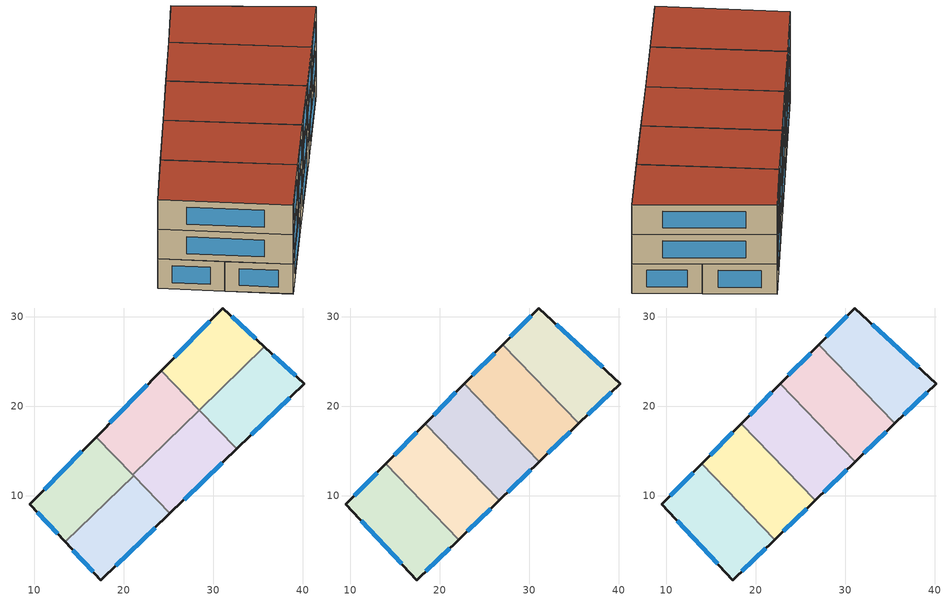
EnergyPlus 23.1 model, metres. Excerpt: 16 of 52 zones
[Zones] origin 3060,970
f98b6f3f419951e0_F6_dwelling_0
 floor to f98b6f3f419951e0_F5_dwelling_0 (EU_floor_Construction): 16.88,16.57 21.08,12.23 13.43,4.84 9.49,9.04 z18
 wall outside (EU_wall_Construction): 16.89,16.57 9.49,9.04 13.43,4.84 z18:21
 wall to f98b6f3f419951e0_F6_dwelling_1 (EU_wall_Construction): 13.43,4.84 21.08,12.23 z18:21
 wall to f98b6f3f419951e0_F6_dwelling_2 (EU_wall_Construction): 20.97,12.34 16.89,16.57 z18:21
 wall to f98b6f3f419951e0_F6_dwelling_3 (EU_wall_Construction): 21.08,12.23 20.97,12.34 z18:21
 window (EU_Window_Construction): 10.33,8.14 12.59,5.74 / 15.3,14.96 11.07,10.65 z18.64:20.36
f98b6f3f419951e0_F6_dwelling_1
 floor to f98b6f3f419951e0_F5_dwelling_1 (EU_floor_Construction): 21.08,12.23 25.14,8.02 17.44,0.58 13.43,4.84 z18
 wall outside (EU_wall_Construction): 13.43,4.84 17.44,0.58 25.14,8.02 z18:21
 wall to f98b6f3f419951e0_F6_dwelling_3 (EU_wall_Construction): 25.14,8.02 21.08,12.23 z18:21
 window (EU_Window_Construction): 19.09,2.17 23.49,6.43 / 14.29,3.93 16.58,1.49 z18.64:20.36
f98b6f3f419951e0_F6_dwelling_2
 floor to f98b6f3f419951e0_F5_dwelling_2 (EU_floor_Construction): 24.17,23.98 28.44,19.56 20.97,12.34 16.88,16.57 z18
 wall outside (EU_wall_Construction): 24.17,23.98 16.89,16.57 z18:21
 wall to f98b6f3f419951e0_F6_dwelling_4 (EU_wall_Construction): 28.41,19.59 24.17,23.98 z18:21
 wall to f98b6f3f419951e0_F6_dwelling_3 (EU_wall_Construction): 20.97,12.34 28.44,19.56 z18:21
 wall to f98b6f3f419951e0_F6_dwelling_5 (EU_wall_Construction): 28.44,19.56 28.41,19.59 z18:21
 window (EU_Window_Construction): 22.61,22.39 18.44,18.16 z18.64:20.36
f98b6f3f419951e0_F6_dwelling_3
 floor to f98b6f3f419951e0_F5_dwelling_3 (EU_floor_Construction): 28.44,19.56 32.61,15.24 25.14,8.02 20.97,12.34 z18
 wall outside (EU_wall_Construction): 25.14,8.02 32.61,15.24 z18:21
 wall to f98b6f3f419951e0_F6_dwelling_5 (EU_wall_Construction): 32.61,15.24 28.44,19.56 z18:21
 window (EU_Window_Construction): 26.74,9.57 31.01,13.7 z18.64:20.36
f98b6f3f419951e0_F6_dwelling_4
 floor to f98b6f3f419951e0_F5_dwelling_4 (EU_floor_Construction): 35.73,26.66 28.41,19.59 24.17,23.98 31.06,31 z18
 wall outside (EU_wall_Construction): 35.73,26.66 31.06,31 24.17,23.98 z18:21
 wall to f98b6f3f419951e0_F6_dwelling_5 (EU_wall_Construction): 28.41,19.59 35.73,26.66 z18:21
 window (EU_Window_Construction): 29.59,29.5 25.64,25.49 / 34.73,27.59 32.06,30.07 z18.64:20.36
f98b6f3f419951e0_F6_dwelling_5
 floor to f98b6f3f419951e0_F5_dwelling_5 (EU_floor_Construction): 40.16,22.53 32.61,15.24 28.41,19.59 35.73,26.66 z18
 wall outside (EU_wall_Construction): 32.61,15.24 40.16,22.53 35.73,26.66 z18:21
 window (EU_Window_Construction): 39.21,23.42 36.68,25.77 / 34.23,16.8 38.54,20.97 z18.64:20.36
f98b6f3f419951e0_F7_dwelling_0
 floor to f98b6f3f419951e0_F6_dwelling_4 (EU_floor_Construction): 35.73,26.66 31.36,22.43 27.04,26.9 31.06,31 z21
 floor to f98b6f3f419951e0_F6_dwelling_5 (EU_floor_Construction): 40.16,22.53 35.56,18.09 31.36,22.43 35.73,26.66 z21
 wall outside (EU_wall_Construction): 35.56,18.09 40.16,22.53 31.06,31 27.04,26.9 z21:24
 wall to f98b6f3f419951e0_F7_dwelling_1 (EU_wall_Construction): 27.04,26.9 35.56,18.09 z21:24
 window (EU_Window_Construction): 30.2,30.12 27.9,27.78 / 38.21,24.35 33.01,29.19 / 36.54,19.04 39.17,21.58 z21.64:23.36
f98b6f3f419951e0_F7_dwelling_1
 floor to f98b6f3f419951e0_F6_dwelling_4 (EU_floor_Construction): 29.26,24.6 31.36,22.43 28.41,19.59 24.91,23.21 z21; 27.04,26.9 29.26,24.6 24.91,23.21 24.17,23.98 z21
 floor to f98b6f3f419951e0_F6_dwelling_5 (EU_floor_Construction): 31.36,22.43 35.56,18.09 32.61,15.24 28.41,19.59 z21
 floor to f98b6f3f419951e0_F6_dwelling_2 (EU_floor_Construction): 24.91,23.21 28.44,19.56 26.96,18.13 22.72,22.51 z21; 24.17,23.98 24.91,23.21 22.72,22.51 z21
 floor to f98b6f3f419951e0_F6_dwelling_3 (EU_floor_Construction): 28.44,19.56 31.13,13.81 26.96,18.13 z21; 28.44,19.56 32.61,15.24 31.13,13.81 z21
 wall outside (EU_wall_Construction): 31.13,13.81 35.56,18.09 / 27.04,26.9 22.72,22.51 z21:24
 wall to f98b6f3f419951e0_F7_dwelling_2 (EU_wall_Construction): 22.72,22.51 31.13,13.81 z21:24
 window (EU_Window_Construction): 32.08,14.73 34.61,17.17 / 26.11,25.96 23.65,23.45 z21.64:23.36
f98b6f3f419951e0_F7_dwelling_2
 floor to f98b6f3f419951e0_F6_dwelling_2 (EU_floor_Construction): 22.72,22.51 26.96,18.13 22.47,13.8 18.35,18.07 z21
 floor to f98b6f3f419951e0_F6_dwelling_3 (EU_floor_Construction): 26.96,18.13 31.13,13.81 26.65,9.48 22.47,13.8 z21
 wall outside (EU_wall_Construction): 26.65,9.48 31.13,13.81 / 22.72,22.51 18.35,18.07 z21:24
 wall to f98b6f3f419951e0_F7_dwelling_3 (EU_wall_Construction): 18.36,18.07 26.65,9.48 z21:24
 window (EU_Window_Construction): 27.61,10.41 30.17,12.88 / 21.79,21.56 19.29,19.02 z21.64:23.36
f98b6f3f419951e0_F7_dwelling_3
 floor to f98b6f3f419951e0_F6_dwelling_0 (EU_floor_Construction): 16.89,16.57 21.08,12.23 18.04,9.3 13.93,13.56 z21
 floor to f98b6f3f419951e0_F6_dwelling_1 (EU_floor_Construction): 21.08,12.23 25.14,8.02 22.1,5.09 18.04,9.3 z21
 floor to f98b6f3f419951e0_F6_dwelling_2 (EU_floor_Construction): 18.35,18.07 22.47,13.8 20.97,12.34 16.89,16.57 z21
 floor to f98b6f3f419951e0_F6_dwelling_3 (EU_floor_Construction): 26.65,9.48 25.14,8.02 21.08,12.23 z21; 22.47,13.8 26.65,9.48 21.08,12.23 20.97,12.34 z21
 wall outside (EU_wall_Construction): 22.1,5.09 26.65,9.48 / 18.35,18.07 13.92,13.56 z21:24
 wall to f98b6f3f419951e0_F7_dwelling_4 (EU_wall_Construction): 13.93,13.56 22.1,5.09 z21:24
 window (EU_Window_Construction): 23.08,6.03 25.68,8.54 / 17.41,17.1 14.87,14.52 z21.64:23.36
f98b6f3f419951e0_F7_dwelling_4
 floor to f98b6f3f419951e0_F6_dwelling_0 (EU_floor_Construction): 13.93,13.56 18.04,9.3 13.43,4.84 9.49,9.04 z21
 floor to f98b6f3f419951e0_F6_dwelling_1 (EU_floor_Construction): 18.04,9.3 22.1,5.09 17.44,0.58 13.43,4.84 z21
 wall outside (EU_wall_Construction): 13.92,13.56 9.49,9.04 17.44,0.58 22.1,5.09 z21:24
 window (EU_Window_Construction): 18.44,1.54 21.1,4.12 / 11.19,7.23 15.73,2.39 / 12.98,12.59 10.44,10.01 z21.64:23.36
f98b6f3f419951e0_F8_dwelling_0
 floor to f98b6f3f419951e0_F7_dwelling_0 (EU_floor_Construction): 40.16,22.53 35.56,18.09 27.04,26.9 31.06,31 z24
 wall outside (EU_wall_Construction): 35.56,18.09 40.16,22.53 31.06,31 27.04,26.9 z24:27
 wall to f98b6f3f419951e0_F8_dwelling_1 (EU_wall_Construction): 27.04,26.9 35.56,18.09 z24:27
 window (EU_Window_Construction): 30.2,30.12 27.9,27.78 / 38.21,24.35 33.01,29.19 / 36.54,19.04 39.17,21.58 z24.64:26.36
 roof outside (EU_roof_Construction): 40.16,22.53 31.06,31 27.04,26.9 35.56,18.09 z27
f98b6f3f419951e0_F8_dwelling_1
 floor to f98b6f3f419951e0_F7_dwelling_1 (EU_floor_Construction): 27.04,26.9 35.56,18.09 31.13,13.81 22.72,22.51 z24
 wall outside (EU_wall_Construction): 31.13,13.81 35.56,18.09 / 27.04,26.9 22.72,22.51 z24:27
 wall to f98b6f3f419951e0_F8_dwelling_2 (EU_wall_Construction): 22.72,22.51 31.13,13.81 z24:27
 window (EU_Window_Construction): 32.08,14.73 34.61,17.17 / 26.11,25.96 23.65,23.45 z24.64:26.36
 roof outside (EU_roof_Construction): 35.56,18.09 27.04,26.9 22.72,22.51 31.13,13.81 z27
f98b6f3f419951e0_F8_dwelling_2
 floor to f98b6f3f419951e0_F7_dwelling_2 (EU_floor_Construction): 22.72,22.51 31.13,13.81 26.65,9.48 18.35,18.07 z24
 wall outside (EU_wall_Construction): 26.65,9.48 31.13,13.81 / 22.72,22.51 18.35,18.07 z24:27
 wall to f98b6f3f419951e0_F8_dwelling_3 (EU_wall_Construction): 18.36,18.07 26.65,9.48 z24:27
 window (EU_Window_Construction): 27.61,10.41 30.17,12.88 / 21.79,21.56 19.29,19.02 z24.64:26.36
 roof outside (EU_roof_Construction): 31.13,13.81 22.72,22.51 18.35,18.07 26.65,9.48 z27
f98b6f3f419951e0_F8_dwelling_3
 floor to f98b6f3f419951e0_F7_dwelling_3 (EU_floor_Construction): 18.35,18.07 26.65,9.48 22.1,5.09 13.92,13.56 z24
 wall outside (EU_wall_Construction): 22.1,5.09 26.65,9.48 / 18.35,18.07 13.92,13.56 z24:27
 wall to f98b6f3f419951e0_F8_dwelling_4 (EU_wall_Construction): 13.93,13.56 22.1,5.09 z24:27
 window (EU_Window_Construction): 23.08,6.03 25.68,8.54 / 17.41,17.1 14.87,14.52 z24.64:26.36
 roof outside (EU_roof_Construction): 26.65,9.48 18.35,18.07 13.92,13.56 22.1,5.09 z27
f98b6f3f419951e0_F8_dwelling_4
 floor to f98b6f3f419951e0_F7_dwelling_4 (EU_floor_Construction): 13.92,13.56 22.1,5.09 17.44,0.58 9.49,9.04 z24
 wall outside (EU_wall_Construction): 13.92,13.56 9.49,9.04 17.44,0.58 22.1,5.09 z24:27
 window (EU_Window_Construction): 18.44,1.54 21.1,4.12 / 11.19,7.23 15.73,2.39 / 12.98,12.59 10.44,10.01 z24.64:26.36
 roof outside (EU_roof_Construction): 22.1,5.09 13.92,13.56 9.49,9.04 17.44,0.58 z27
[Building]
EU S2 Campaign: North Axis=0; Terrain=City; Solar Distribution=FullExterior
[Site:Location]
Yerevan-Zvartnots.Intl.AP: Latitude=40.15; Longitude=44.383; Time Zone=4; Elevation=854
[SizingPeriod:WeatherFileDays]
AnnualSizingPeriod: Begin Month=1; Begin Day of Month=1; End Month=12; End Day of Month=31; Day of Week for Start Day=Monday; Use Weather File Daylight Saving Period=No; Use Weather File Rain and Snow Indicators=No
[MATERIAL]
EU_InternalMass_Material: Roughness=MediumRough; Thickness=0.1; Conductivity=1; Density=1800; Specific Heat=900; Thermal Absorptance=0.9; Solar Absorptance=0.7; Visible Absorptance=0.7
[MATERIAL:NOMASS] Roughness=MediumRough; Thermal Absorptance=0.9; Solar Absorptance=0.7; Visible Absorptance=0.7
Name | Thermal Resistance
EU_wall_NoMass | 1.05043
EU_roof_NoMass | 1.45357
EU_floor_NoMass | 0.478065
[WINDOWMATERIAL:SIMPLEGLAZINGSYSTEM]
EU_Window_SimpleGlazing: UFactor=2.5566; Solar Heat Gain Coefficient=0.75; Visible Transmittance=0.75
[CONSTRUCTION]
EU_wall_Construction: EU_wall_NoMass
EU_roof_Construction: EU_roof_NoMass
EU_floor_Construction: EU_floor_NoMass
EU_Window_Construction: EU_Window_SimpleGlazing
EU_InternalMass_Construction: EU_InternalMass_Material
[ZONE] Type=1; Multiplier=1; Ceiling Height=autocalculate; Floor Area=autocalculate; Part of Total Floor Area=Yes
Name | Volume
f98b6f3f419951e0_F6_dwelling_0 | 187.286
f98b6f3f419951e0_F7_dwelling_0 | 224.748
f98b6f3f419951e0_F8_dwelling_0 | 224.755
f98b6f3f419951e0_F6_dwelling_1 | 187.295
f98b6f3f419951e0_F7_dwelling_1; f98b6f3f419951e0_F7_dwelling_3 | 224.736
f98b6f3f419951e0_F8_dwelling_1 | 224.75
f98b6f3f419951e0_F6_dwelling_2 | 187.296
f98b6f3f419951e0_F7_dwelling_2 | 224.757
f98b6f3f419951e0_F8_dwelling_2 | 224.764
f98b6f3f419951e0_F6_dwelling_3 | 187.282
f98b6f3f419951e0_F8_dwelling_3 | 224.738
f98b6f3f419951e0_F6_dwelling_4 | 187.293
f98b6f3f419951e0_F7_dwelling_4 | 224.761
f98b6f3f419951e0_F8_dwelling_4 | 224.769
f98b6f3f419951e0_F6_dwelling_5 | 187.309
[INTERNALMASS] Construction=EU_InternalMass_Construction
Name | Zone or ZoneList | Surface Area
f98b6f3f419951e0_F6_dwelling_0_EU_InternalMass | f98b6f3f419951e0_F6_dwelling_0 | 62.4288
f98b6f3f419951e0_F6_dwelling_1_EU_InternalMass | f98b6f3f419951e0_F6_dwelling_1 | 62.4314
f98b6f3f419951e0_F6_dwelling_2_EU_InternalMass | f98b6f3f419951e0_F6_dwelling_2 | 62.4319
f98b6f3f419951e0_F6_dwelling_3_EU_InternalMass | f98b6f3f419951e0_F6_dwelling_3 | 62.4273
f98b6f3f419951e0_F6_dwelling_4_EU_InternalMass | f98b6f3f419951e0_F6_dwelling_4 | 62.4311
f98b6f3f419951e0_F6_dwelling_5_EU_InternalMass | f98b6f3f419951e0_F6_dwelling_5 | 62.4363
f98b6f3f419951e0_F7_dwelling_0_EU_InternalMass | f98b6f3f419951e0_F7_dwelling_0 | 74.9182
f98b6f3f419951e0_F7_dwelling_1_EU_InternalMass | f98b6f3f419951e0_F7_dwelling_1 | 74.9168
f98b6f3f419951e0_F7_dwelling_2_EU_InternalMass | f98b6f3f419951e0_F7_dwelling_2 | 74.9213
f98b6f3f419951e0_F7_dwelling_3_EU_InternalMass | f98b6f3f419951e0_F7_dwelling_3 | 74.9128
f98b6f3f419951e0_F7_dwelling_4_EU_InternalMass | f98b6f3f419951e0_F7_dwelling_4 | 74.9228
f98b6f3f419951e0_F8_dwelling_0_EU_InternalMass | f98b6f3f419951e0_F8_dwelling_0 | 74.9182
f98b6f3f419951e0_F8_dwelling_1_EU_InternalMass | f98b6f3f419951e0_F8_dwelling_1 | 74.9168
f98b6f3f419951e0_F8_dwelling_2_EU_InternalMass | f98b6f3f419951e0_F8_dwelling_2 | 74.9213
f98b6f3f419951e0_F8_dwelling_3_EU_InternalMass | f98b6f3f419951e0_F8_dwelling_3 | 74.9128
f98b6f3f419951e0_F8_dwelling_4_EU_InternalMass | f98b6f3f419951e0_F8_dwelling_4 | 74.9228
[OTHEREQUIPMENT] Fuel Type=Electricity; Design Level Calculation Method=Watts/Area; Power per Zone Floor Area=1; Fraction Latent=0; Fraction Radiant=0; Fraction Lost=0; Carbon Dioxide Generation Rate=0; EndUse Subcategory=EU_Step8_InternalGains
Name | Zone or ZoneList or Space or SpaceList | Schedule
EU_Step8_InternalGain_f98b6f3f419951e0_F6_dwelling_0_f000 | f98b6f3f419951e0_F6_dwelling_0 | EU_Step8_GainSchedule_f98b6f3f419951e0_F6_dwelling_0_f000
EU_Step8_InternalGain_f98b6f3f419951e0_F6_dwelling_1_f000 | f98b6f3f419951e0_F6_dwelling_1 | EU_Step8_GainSchedule_f98b6f3f419951e0_F6_dwelling_1_f000
EU_Step8_InternalGain_f98b6f3f419951e0_F6_dwelling_2_f000 | f98b6f3f419951e0_F6_dwelling_2 | EU_Step8_GainSchedule_f98b6f3f419951e0_F6_dwelling_2_f000
EU_Step8_InternalGain_f98b6f3f419951e0_F6_dwelling_3_f000 | f98b6f3f419951e0_F6_dwelling_3 | EU_Step8_GainSchedule_f98b6f3f419951e0_F6_dwelling_3_f000
EU_Step8_InternalGain_f98b6f3f419951e0_F6_dwelling_4_f000 | f98b6f3f419951e0_F6_dwelling_4 | EU_Step8_GainSchedule_f98b6f3f419951e0_F6_dwelling_4_f000
EU_Step8_InternalGain_f98b6f3f419951e0_F6_dwelling_5_f000 | f98b6f3f419951e0_F6_dwelling_5 | EU_Step8_GainSchedule_f98b6f3f419951e0_F6_dwelling_5_f000
EU_Step8_InternalGain_f98b6f3f419951e0_F7_dwelling_0_f000 | f98b6f3f419951e0_F7_dwelling_0 | EU_Step8_GainSchedule_f98b6f3f419951e0_F7_dwelling_0_f000
EU_Step8_InternalGain_f98b6f3f419951e0_F7_dwelling_1_f000 | f98b6f3f419951e0_F7_dwelling_1 | EU_Step8_GainSchedule_f98b6f3f419951e0_F7_dwelling_1_f000
EU_Step8_InternalGain_f98b6f3f419951e0_F7_dwelling_2_f000 | f98b6f3f419951e0_F7_dwelling_2 | EU_Step8_GainSchedule_f98b6f3f419951e0_F7_dwelling_2_f000
EU_Step8_InternalGain_f98b6f3f419951e0_F7_dwelling_3_f000 | f98b6f3f419951e0_F7_dwelling_3 | EU_Step8_GainSchedule_f98b6f3f419951e0_F7_dwelling_3_f000
EU_Step8_InternalGain_f98b6f3f419951e0_F7_dwelling_4_f000 | f98b6f3f419951e0_F7_dwelling_4 | EU_Step8_GainSchedule_f98b6f3f419951e0_F7_dwelling_4_f000
EU_Step8_InternalGain_f98b6f3f419951e0_F8_dwelling_0_f000 | f98b6f3f419951e0_F8_dwelling_0 | EU_Step8_GainSchedule_f98b6f3f419951e0_F8_dwelling_0_f000
EU_Step8_InternalGain_f98b6f3f419951e0_F8_dwelling_1_f000 | f98b6f3f419951e0_F8_dwelling_1 | EU_Step8_GainSchedule_f98b6f3f419951e0_F8_dwelling_1_f000
EU_Step8_InternalGain_f98b6f3f419951e0_F8_dwelling_2_f000 | f98b6f3f419951e0_F8_dwelling_2 | EU_Step8_GainSchedule_f98b6f3f419951e0_F8_dwelling_2_f000
EU_Step8_InternalGain_f98b6f3f419951e0_F8_dwelling_3_f000 | f98b6f3f419951e0_F8_dwelling_3 | EU_Step8_GainSchedule_f98b6f3f419951e0_F8_dwelling_3_f000
EU_Step8_InternalGain_f98b6f3f419951e0_F8_dwelling_4_f000 | f98b6f3f419951e0_F8_dwelling_4 | EU_Step8_GainSchedule_f98b6f3f419951e0_F8_dwelling_4_f000
[ZONEVENTILATION:DESIGNFLOWRATE] Schedule=EU_AlwaysOn; Design Flow Rate Calculation Method=AirChanges/Hour; Air Changes per Hour=0.557805; Ventilation Type=Natural; Fan Pressure Rise=0; Fan Total Efficiency=1; Constant Term Coefficient=1; Temperature Term Coefficient=0; Velocity Term Coefficient=0; Velocity Squared Term Coefficient=0; Minimum Indoor Temperature=-100; Maximum Indoor Temperature=100; Delta Temperature=-100; Minimum Outdoor Temperature=-100; Maximum Outdoor Temperature=100; Maximum Wind Speed=40
Name | Zone or ZoneList or Space or SpaceList
EU_ConstantAir_f98b6f3f419951e0_F6_dwelling_0 | f98b6f3f419951e0_F6_dwelling_0
EU_ConstantAir_f98b6f3f419951e0_F6_dwelling_1 | f98b6f3f419951e0_F6_dwelling_1
EU_ConstantAir_f98b6f3f419951e0_F6_dwelling_2 | f98b6f3f419951e0_F6_dwelling_2
EU_ConstantAir_f98b6f3f419951e0_F6_dwelling_3 | f98b6f3f419951e0_F6_dwelling_3
EU_ConstantAir_f98b6f3f419951e0_F6_dwelling_4 | f98b6f3f419951e0_F6_dwelling_4
EU_ConstantAir_f98b6f3f419951e0_F6_dwelling_5 | f98b6f3f419951e0_F6_dwelling_5
EU_ConstantAir_f98b6f3f419951e0_F7_dwelling_0 | f98b6f3f419951e0_F7_dwelling_0
EU_ConstantAir_f98b6f3f419951e0_F7_dwelling_1 | f98b6f3f419951e0_F7_dwelling_1
EU_ConstantAir_f98b6f3f419951e0_F7_dwelling_2 | f98b6f3f419951e0_F7_dwelling_2
EU_ConstantAir_f98b6f3f419951e0_F7_dwelling_3 | f98b6f3f419951e0_F7_dwelling_3
EU_ConstantAir_f98b6f3f419951e0_F7_dwelling_4 | f98b6f3f419951e0_F7_dwelling_4
EU_ConstantAir_f98b6f3f419951e0_F8_dwelling_0 | f98b6f3f419951e0_F8_dwelling_0
EU_ConstantAir_f98b6f3f419951e0_F8_dwelling_1 | f98b6f3f419951e0_F8_dwelling_1
EU_ConstantAir_f98b6f3f419951e0_F8_dwelling_2 | f98b6f3f419951e0_F8_dwelling_2
EU_ConstantAir_f98b6f3f419951e0_F8_dwelling_3 | f98b6f3f419951e0_F8_dwelling_3
EU_ConstantAir_f98b6f3f419951e0_F8_dwelling_4 | f98b6f3f419951e0_F8_dwelling_4
[HVACTEMPLATE:THERMOSTAT] Constant Heating Setpoint=20; Constant Cooling Setpoint=50
EU_HeatOnly_f98b6f3f419951e0_F0_dwelling_0; EU_HeatOnly_f98b6f3f419951e0_F0_dwelling_1; EU_HeatOnly_f98b6f3f419951e0_F0_dwelling_2; EU_HeatOnly_f98b6f3f419951e0_F0_dwelling_3; EU_HeatOnly_f98b6f3f419951e0_F0_dwelling_4; EU_HeatOnly_f98b6f3f419951e0_F0_dwelling_5; EU_HeatOnly_f98b6f3f419951e0_F1_dwelling_0; EU_HeatOnly_f98b6f3f419951e0_F1_dwelling_1; EU_HeatOnly_f98b6f3f419951e0_F1_dwelling_2; EU_HeatOnly_f98b6f3f419951e0_F1_dwelling_3; EU_HeatOnly_f98b6f3f419951e0_F1_dwelling_4; EU_HeatOnly_f98b6f3f419951e0_F1_dwelling_5; EU_HeatOnly_f98b6f3f419951e0_F2_dwelling_0; EU_HeatOnly_f98b6f3f419951e0_F2_dwelling_1; EU_HeatOnly_f98b6f3f419951e0_F2_dwelling_2; EU_HeatOnly_f98b6f3f419951e0_F2_dwelling_3; EU_HeatOnly_f98b6f3f419951e0_F2_dwelling_4; EU_HeatOnly_f98b6f3f419951e0_F2_dwelling_5; EU_HeatOnly_f98b6f3f419951e0_F3_dwelling_0; EU_HeatOnly_f98b6f3f419951e0_F3_dwelling_1; EU_HeatOnly_f98b6f3f419951e0_F3_dwelling_2; EU_HeatOnly_f98b6f3f419951e0_F3_dwelling_3; EU_HeatOnly_f98b6f3f419951e0_F3_dwelling_4; EU_HeatOnly_f98b6f3f419951e0_F3_dwelling_5; EU_HeatOnly_f98b6f3f419951e0_F4_dwelling_0; EU_HeatOnly_f98b6f3f419951e0_F4_dwelling_1; EU_HeatOnly_f98b6f3f419951e0_F4_dwelling_2; EU_HeatOnly_f98b6f3f419951e0_F4_dwelling_3; EU_HeatOnly_f98b6f3f419951e0_F4_dwelling_4; EU_HeatOnly_f98b6f3f419951e0_F4_dwelling_5; EU_HeatOnly_f98b6f3f419951e0_F5_dwelling_0; EU_HeatOnly_f98b6f3f419951e0_F5_dwelling_1; EU_HeatOnly_f98b6f3f419951e0_F5_dwelling_2; EU_HeatOnly_f98b6f3f419951e0_F5_dwelling_3; EU_HeatOnly_f98b6f3f419951e0_F5_dwelling_4; EU_HeatOnly_f98b6f3f419951e0_F5_dwelling_5; EU_HeatOnly_f98b6f3f419951e0_F6_dwelling_0; EU_HeatOnly_f98b6f3f419951e0_F6_dwelling_1; EU_HeatOnly_f98b6f3f419951e0_F6_dwelling_2; EU_HeatOnly_f98b6f3f419951e0_F6_dwelling_3; EU_HeatOnly_f98b6f3f419951e0_F6_dwelling_4; EU_HeatOnly_f98b6f3f419951e0_F6_dwelling_5; EU_HeatOnly_f98b6f3f419951e0_F7_dwelling_0; EU_HeatOnly_f98b6f3f419951e0_F7_dwelling_1; EU_HeatOnly_f98b6f3f419951e0_F7_dwelling_2; EU_HeatOnly_f98b6f3f419951e0_F7_dwelling_3; EU_HeatOnly_f98b6f3f419951e0_F7_dwelling_4; EU_HeatOnly_f98b6f3f419951e0_F8_dwelling_0; EU_HeatOnly_f98b6f3f419951e0_F8_dwelling_1; EU_HeatOnly_f98b6f3f419951e0_F8_dwelling_2; EU_HeatOnly_f98b6f3f419951e0_F8_dwelling_3; EU_HeatOnly_f98b6f3f419951e0_F8_dwelling_4
[HVACTEMPLATE:ZONE:IDEALLOADSAIRSYSTEM] System Availability Schedule=EU_AlwaysOn; Maximum Heating Supply Air Temperature=50; Minimum Cooling Supply Air Temperature=13; Maximum Heating Supply Air Humidity Ratio=0.0156; Minimum Cooling Supply Air Humidity Ratio=0.0077; Heating Limit=NoLimit; Cooling Limit=NoLimit; Heating Availability Schedule=EU_AlwaysOn; Cooling Availability Schedule=EU_CoolingOff; Dehumidification Control Type=ConstantSensibleHeatRatio; Cooling Sensible Heat Ratio=0.7; Dehumidification Setpoint=60; Humidification Control Type=None; Humidification Setpoint=30; Outdoor Air Method=None; Outdoor Air Flow Rate per Person=0.00944; Outdoor Air Flow Rate per Zone Floor Area=0; Outdoor Air Flow Rate per Zone=0; Demand Controlled Ventilation Type=None; Outdoor Air Economizer Type=NoEconomizer; Heat Recovery Type=None; Sensible Heat Recovery Effectiveness=0.7; Latent Heat Recovery Effectiveness=0.65
Name | Template Thermostat
f98b6f3f419951e0_F6_dwelling_0 | EU_HeatOnly_f98b6f3f419951e0_F6_dwelling_0
f98b6f3f419951e0_F6_dwelling_1 | EU_HeatOnly_f98b6f3f419951e0_F6_dwelling_1
f98b6f3f419951e0_F6_dwelling_2 | EU_HeatOnly_f98b6f3f419951e0_F6_dwelling_2
f98b6f3f419951e0_F6_dwelling_3 | EU_HeatOnly_f98b6f3f419951e0_F6_dwelling_3
f98b6f3f419951e0_F6_dwelling_4 | EU_HeatOnly_f98b6f3f419951e0_F6_dwelling_4
f98b6f3f419951e0_F6_dwelling_5 | EU_HeatOnly_f98b6f3f419951e0_F6_dwelling_5
f98b6f3f419951e0_F7_dwelling_0 | EU_HeatOnly_f98b6f3f419951e0_F7_dwelling_0
f98b6f3f419951e0_F7_dwelling_1 | EU_HeatOnly_f98b6f3f419951e0_F7_dwelling_1
f98b6f3f419951e0_F7_dwelling_2 | EU_HeatOnly_f98b6f3f419951e0_F7_dwelling_2
f98b6f3f419951e0_F7_dwelling_3 | EU_HeatOnly_f98b6f3f419951e0_F7_dwelling_3
f98b6f3f419951e0_F7_dwelling_4 | EU_HeatOnly_f98b6f3f419951e0_F7_dwelling_4
f98b6f3f419951e0_F8_dwelling_0 | EU_HeatOnly_f98b6f3f419951e0_F8_dwelling_0
f98b6f3f419951e0_F8_dwelling_1 | EU_HeatOnly_f98b6f3f419951e0_F8_dwelling_1
f98b6f3f419951e0_F8_dwelling_2 | EU_HeatOnly_f98b6f3f419951e0_F8_dwelling_2
f98b6f3f419951e0_F8_dwelling_3 | EU_HeatOnly_f98b6f3f419951e0_F8_dwelling_3
f98b6f3f419951e0_F8_dwelling_4 | EU_HeatOnly_f98b6f3f419951e0_F8_dwelling_4
[SIZING:ZONE] Zone Cooling Design Supply Air Temperature Input Method=SupplyAirTemperature; Zone Cooling Design Supply Air Temperature=13; Zone Heating Design Supply Air Temperature Input Method=SupplyAirTemperature; Zone Heating Design Supply Air Temperature=50; Zone Cooling Design Supply Air Humidity Ratio=0.008; Zone Heating Design Supply Air Humidity Ratio=0.008; Cooling Design Air Flow Method=DesignDay; Cooling Design Air Flow Rate=0; Cooling Minimum Air Flow per Zone Floor Area=0.000762; Cooling Minimum Air Flow=0; Cooling Minimum Air Flow Fraction=0.2; Heating Design Air Flow Method=DesignDay; Heating Design Air Flow Rate=0; Heating Maximum Air Flow per Zone Floor Area=0.002032; Heating Maximum Air Flow=0.141576; Heating Maximum Air Flow Fraction=0.3; Account for Dedicated Outdoor Air System=No; Dedicated Outdoor Air System Control Strategy=NeutralSupplyAir; Dedicated Outdoor Air Low Setpoint Temperature for Design=autosize; Dedicated Outdoor Air High Setpoint Temperature for Design=autosize; Zone Load Sizing Method=Sensible Load Only No Latent Load; Zone Latent Cooling Design Supply Air Humidity Ratio Input Method=HumidityRatioDifference; Zone Cooling Design Supply Air Humidity Ratio Difference=0.005; Zone Latent Heating Design Supply Air Humidity Ratio Input Method=HumidityRatioDifference; Zone Humidification Design Supply Air Humidity Ratio Difference=0.005
f98b6f3f419951e0_F6_dwelling_0; f98b6f3f419951e0_F6_dwelling_1; f98b6f3f419951e0_F6_dwelling_2; f98b6f3f419951e0_F6_dwelling_3; f98b6f3f419951e0_F6_dwelling_4; f98b6f3f419951e0_F6_dwelling_5; f98b6f3f419951e0_F7_dwelling_0; f98b6f3f419951e0_F7_dwelling_1; f98b6f3f419951e0_F7_dwelling_2; f98b6f3f419951e0_F7_dwelling_3; f98b6f3f419951e0_F7_dwelling_4; f98b6f3f419951e0_F8_dwelling_0; f98b6f3f419951e0_F8_dwelling_1; f98b6f3f419951e0_F8_dwelling_2; f98b6f3f419951e0_F8_dwelling_3; f98b6f3f419951e0_F8_dwelling_4
[SCHEDULE:CONSTANT]
Name | Hourly Value
EU_AlwaysOn | 1
EU_CoolingOff | 0
[SCHEDULE:FILE] Column Number=1; Rows to Skip at Top=0; Number of Hours of Data=8760; Column Separator=Comma; Interpolate to Timestep=No; Minutes per Item=60; Adjust Schedule for Daylight Savings=Yes
Name | File
EU_Step8_GainSchedule_f98b6f3f419951e0_F6_dwelling_0_f000 | ../../schedules/f98b6f3f419951e0/f98b6f3f419951e0_F6_dwelling_0_f000_gain.csv
EU_Step8_GainSchedule_f98b6f3f419951e0_F6_dwelling_1_f000 | ../../schedules/f98b6f3f419951e0/f98b6f3f419951e0_F6_dwelling_1_f000_gain.csv
EU_Step8_GainSchedule_f98b6f3f419951e0_F6_dwelling_2_f000 | ../../schedules/f98b6f3f419951e0/f98b6f3f419951e0_F6_dwelling_2_f000_gain.csv
EU_Step8_GainSchedule_f98b6f3f419951e0_F6_dwelling_3_f000 | ../../schedules/f98b6f3f419951e0/f98b6f3f419951e0_F6_dwelling_3_f000_gain.csv
EU_Step8_GainSchedule_f98b6f3f419951e0_F6_dwelling_4_f000 | ../../schedules/f98b6f3f419951e0/f98b6f3f419951e0_F6_dwelling_4_f000_gain.csv
EU_Step8_GainSchedule_f98b6f3f419951e0_F6_dwelling_5_f000 | ../../schedules/f98b6f3f419951e0/f98b6f3f419951e0_F6_dwelling_5_f000_gain.csv
EU_Step8_GainSchedule_f98b6f3f419951e0_F7_dwelling_0_f000 | ../../schedules/f98b6f3f419951e0/f98b6f3f419951e0_F7_dwelling_0_f000_gain.csv
EU_Step8_GainSchedule_f98b6f3f419951e0_F7_dwelling_1_f000 | ../../schedules/f98b6f3f419951e0/f98b6f3f419951e0_F7_dwelling_1_f000_gain.csv
EU_Step8_GainSchedule_f98b6f3f419951e0_F7_dwelling_2_f000 | ../../schedules/f98b6f3f419951e0/f98b6f3f419951e0_F7_dwelling_2_f000_gain.csv
EU_Step8_GainSchedule_f98b6f3f419951e0_F7_dwelling_3_f000 | ../../schedules/f98b6f3f419951e0/f98b6f3f419951e0_F7_dwelling_3_f000_gain.csv
EU_Step8_GainSchedule_f98b6f3f419951e0_F7_dwelling_4_f000 | ../../schedules/f98b6f3f419951e0/f98b6f3f419951e0_F7_dwelling_4_f000_gain.csv
EU_Step8_GainSchedule_f98b6f3f419951e0_F8_dwelling_0_f000 | ../../schedules/f98b6f3f419951e0/f98b6f3f419951e0_F8_dwelling_0_f000_gain.csv
EU_Step8_GainSchedule_f98b6f3f419951e0_F8_dwelling_1_f000 | ../../schedules/f98b6f3f419951e0/f98b6f3f419951e0_F8_dwelling_1_f000_gain.csv
EU_Step8_GainSchedule_f98b6f3f419951e0_F8_dwelling_2_f000 | ../../schedules/f98b6f3f419951e0/f98b6f3f419951e0_F8_dwelling_2_f000_gain.csv
EU_Step8_GainSchedule_f98b6f3f419951e0_F8_dwelling_3_f000 | ../../schedules/f98b6f3f419951e0/f98b6f3f419951e0_F8_dwelling_3_f000_gain.csv
EU_Step8_GainSchedule_f98b6f3f419951e0_F8_dwelling_4_f000 | ../../schedules/f98b6f3f419951e0/f98b6f3f419951e0_F8_dwelling_4_f000_gain.csv
